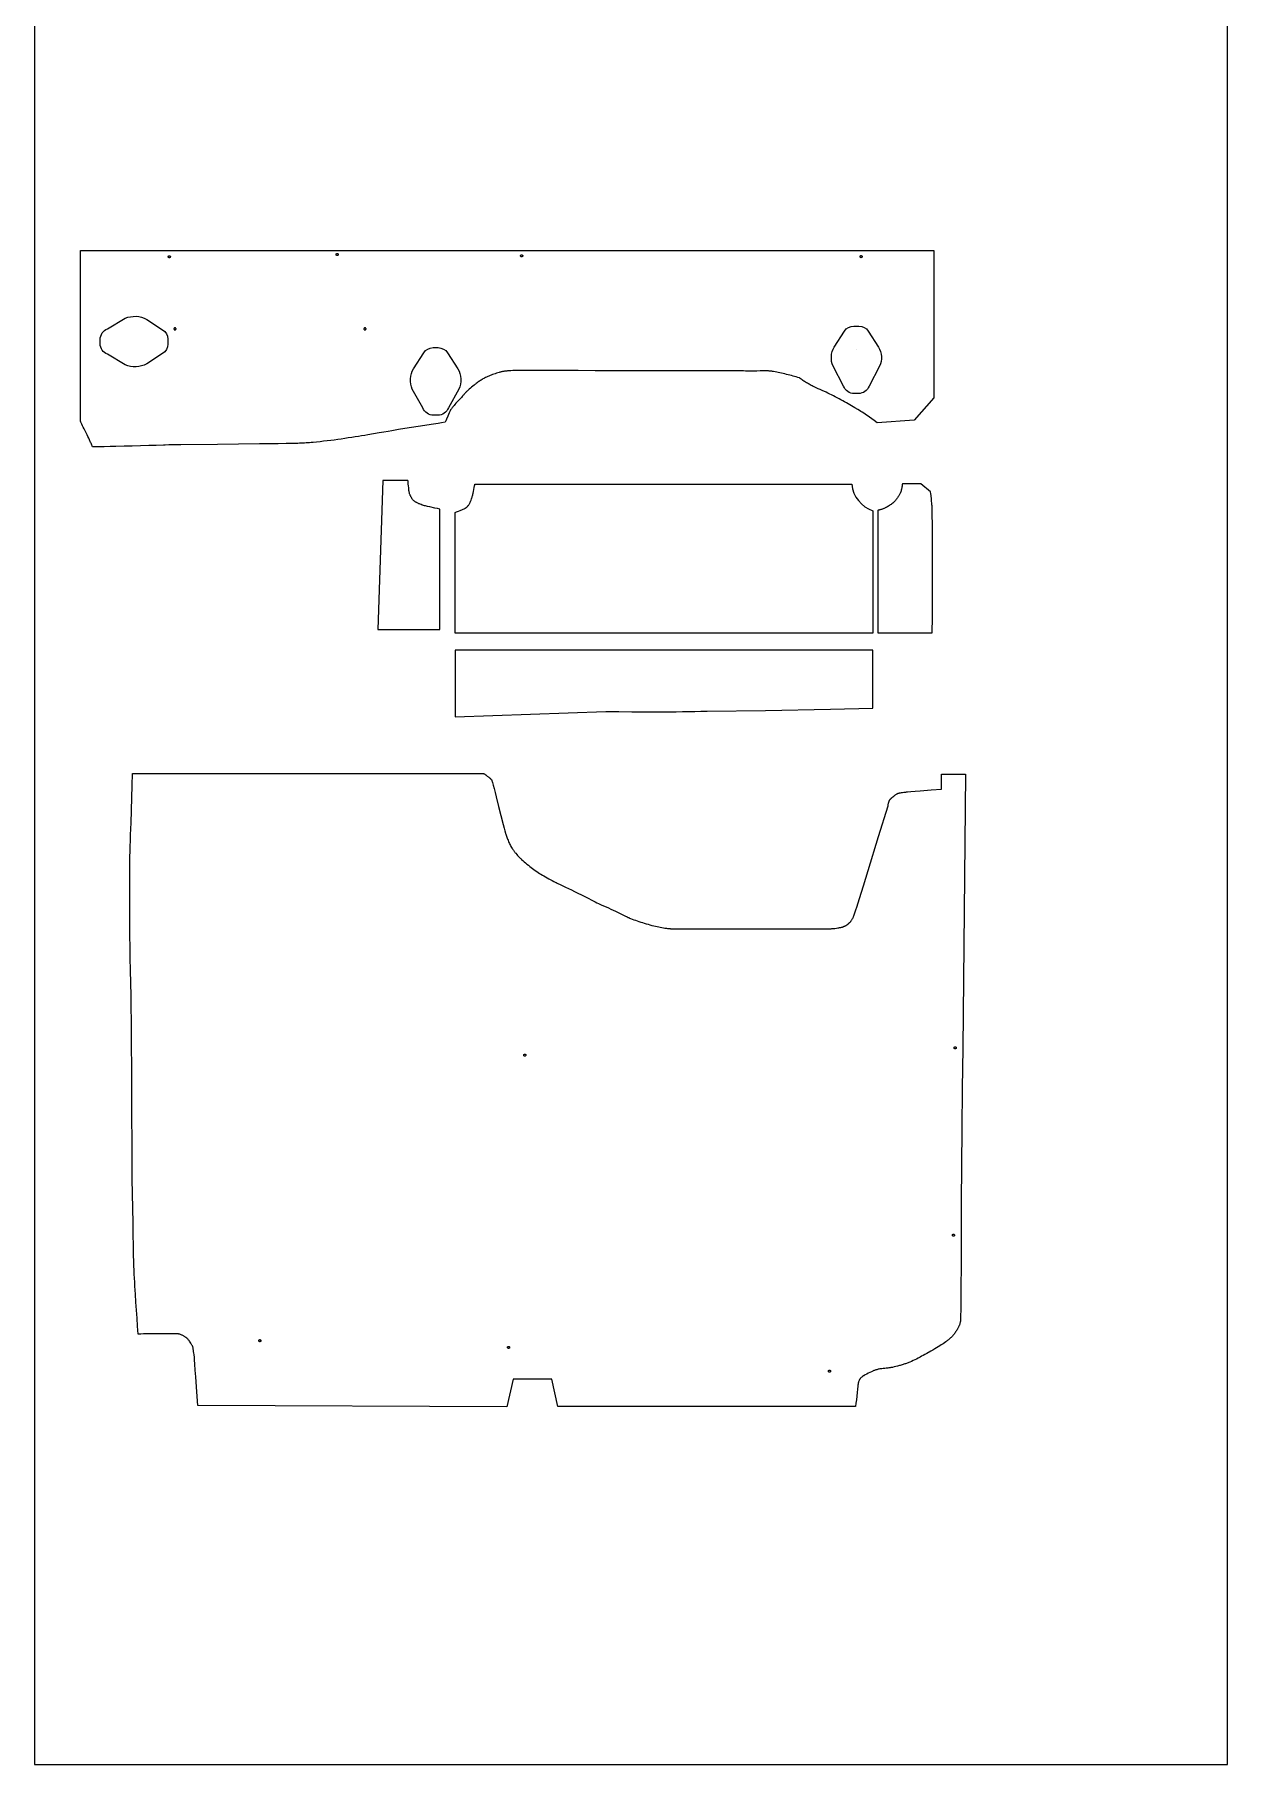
# Model space of a CAD drawing. Extents: x 0 to 9532, y -5852 to 7.
# Drawn here: x 7291 to 9532, y -5333 to -2081 of the extents above; entities that cross this region are included whole.
import ezdxf

# ---------------------------------------------------------------- set-up
doc = ezdxf.new("R2010")
doc.units = 0
doc.layers.add('Default_Layer', color=1, linetype='CONTINUOUS')

msp = doc.modelspace()

# ---------------------------------------------------------------- linework, layer by layer
at = {"layer": 'Default_Layer'}
for points in [[(7290.8, -5332.6), (9532, -5332.6), (9532, -1044.7), (7290.8, -1044.7), (7290.8, -5332.6)], [(7377.3, -2486.8), (8980.6, -2486.8), (8980.2, -2763.8), (8943.2, -2805.9), (8874.2, -2810.9), (8868.3, -2806.6), (8864.1, -2803.6), (8859.3, -2800.2), (8856.8, -2798.4), (8854.2, -2796.6), (8851.5, -2794.8), (8848.7, -2792.9), (8846, -2791.1), (8843.2, -2789.3), (8840.5, -2787.5), (8837.8, -2785.9), (8832.1, -2782.4), (8829.1, -2780.7), (8826, -2778.8), (8822.8, -2776.9), (8819.6, -2775), (8816.2, -2773.1), (8812.8, -2771.2), (8809.3, -2769.3), (8805.9, -2767.4), (8802.3, -2765.5), (8798.8, -2763.6), (8795.3, -2761.8), (8791.8, -2760), (8788.3, -2758.3), (8784.9, -2756.7), (8781.4, -2755.1), (8777.9, -2753.5), (8770.6, -2750.2), (8766.8, -2748.5), (8763.1, -2746.8), (8759.4, -2745), (8755.6, -2743.3), (8753.8, -2742.3), (8751.9, -2741.4), (8750.1, -2740.5), (8748.2, -2739.5), (8746.4, -2738.5), (8744.6, -2737.5), (8742.8, -2736.5), (8741.1, -2735.5), (8739.3, -2734.5), (8737.6, -2733.4), (8735.9, -2732.3), (8734.3, -2731.2), (8732.7, -2730.1), (8731.1, -2729), (8729.5, -2727.8), (8728, -2726.6), (8725, -2725.6), (8721.9, -2724.7), (8718.9, -2723.8), (8715.9, -2723), (8712.8, -2722.1), (8709.7, -2721.3), (8706.7, -2720.5), (8703.6, -2719.8), (8700.5, -2719), (8697.4, -2718.3), (8694.4, -2717.6), (8691.3, -2717), (8688.2, -2716.3), (8685.1, -2715.7), (8682, -2715.1), (8678.9, -2714.5), (8677.3, -2714.2), (8675.8, -2714), (8674.2, -2713.8), (8672.7, -2713.6), (8671.1, -2713.5), (8669.6, -2713.4), (8668, -2713.3), (8666.4, -2713.2), (8664.9, -2713.2), (8663.3, -2713.2), (8661.8, -2713.2), (8660.2, -2713.2), (8657.1, -2713.2), (8653.9, -2713.3), (8647.7, -2713.6), (8644.5, -2713.7), (8641.4, -2713.8), (8638.2, -2713.8), (8636.7, -2713.8), (8635.1, -2713.8), (8633.5, -2713.8), (8632, -2713.8), (8630.4, -2713.7), (8628.8, -2713.6), (8627.8, -2713.5), (8626.6, -2713.5), (8623, -2713.4), (8618.2, -2713.3), (8612.2, -2713.3), (8605.1, -2713.2), (8597, -2713.2), (8577.8, -2713.1), (8555.2, -2713.1), (8529.6, -2713), (8471.9, -2713), (8408.6, -2713), (8376.2, -2712.9), (8344, -2712.9), (8312.4, -2712.8), (8282.1, -2712.6), (8253.4, -2712.5), (8239.9, -2712.4), (8227, -2712.3), (8223.5, -2712.4), (8219.8, -2712.5), (8216, -2712.5), (8212.2, -2712.5), (8204.5, -2712.6), (8200.6, -2712.6), (8196.8, -2712.7), (8193.1, -2712.7), (8189.4, -2712.8), (8185.9, -2713), (8182.6, -2713.1), (8180.9, -2713.2), (8179.4, -2713.3), (8177.8, -2713.5), (8176.4, -2713.6), (8175, -2713.8), (8173.6, -2714), (8172.3, -2714.2), (8171.1, -2714.4), (8169.9, -2714.7), (8168.7, -2714.9), (8167.5, -2715.2), (8166.2, -2715.5), (8165, -2715.8), (8163.7, -2716.2), (8161.2, -2716.9), (8158.7, -2717.7), (8156.2, -2718.5), (8153.7, -2719.4), (8151.3, -2720.3), (8148.9, -2721.3), (8146.5, -2722.2), (8144.3, -2723.2), (8142.1, -2724.1), (8140.1, -2725), (8138.1, -2725.9), (8136.3, -2726.8), (8134.7, -2727.7), (8133.1, -2728.5), (8131.5, -2729.4), (8129.9, -2730.4), (8128.4, -2731.4), (8126.8, -2732.4), (8125.2, -2733.5), (8123.7, -2734.6), (8122.1, -2735.7), (8120.6, -2736.8), (8119.2, -2737.9), (8117.8, -2739), (8116.4, -2740), (8113.9, -2742.1), (8111.7, -2743.9), (8109.6, -2745.7), (8107.5, -2747.5), (8105.5, -2749.3), (8104.5, -2750.3), (8103.5, -2751.2), (8102.5, -2752.2), (8101.6, -2753.1), (8100.6, -2754.1), (8099.7, -2755.1), (8098.8, -2756.1), (8097.9, -2757.1), (8097, -2758.2), (8096.2, -2759.2), (8095.7, -2759.8), (8095.2, -2760.4), (8094, -2761.7), (8092.6, -2763.2), (8091.1, -2764.9), (8087.7, -2768.4), (8084.1, -2772.3), (8082.3, -2774.2), (8080.6, -2776.2), (8078.9, -2778.1), (8077.2, -2780), (8076.5, -2780.9), (8075.8, -2781.8), (8075.1, -2782.7), (8074.5, -2783.6), (8073.9, -2784.4), (8073.4, -2785.2), (8072.9, -2785.9), (8072.5, -2786.7), (8071.8, -2788.1), (8071.1, -2789.5), (8070.4, -2790.9), (8069.7, -2792.4), (8068.3, -2795.3), (8067.1, -2798.2), (8064.5, -2804.1), (8063.2, -2807), (8061.9, -2809.9), (8055.4, -2811), (8049, -2812), (8036.2, -2814.1), (8023.7, -2816), (8011.3, -2818), (7998.9, -2819.9), (7986.7, -2821.8), (7974.4, -2823.7), (7962, -2825.7), (7955.2, -2826.9), (7947.1, -2828.3), (7937.9, -2829.9), (7927.8, -2831.7), (7916.8, -2833.6), (7911.1, -2834.5), (7905.2, -2835.5), (7899.1, -2836.5), (7892.9, -2837.5), (7886.6, -2838.5), (7880.2, -2839.4), (7873.7, -2840.4), (7867.1, -2841.4), (7860.5, -2842.3), (7853.8, -2843.2), (7847.1, -2844), (7840.5, -2844.8), (7833.8, -2845.6), (7827.1, -2846.3), (7820.5, -2847), (7813.9, -2847.6), (7810.7, -2847.9), (7807.4, -2848.2), (7804.2, -2848.4), (7801, -2848.6), (7797.9, -2848.8), (7794.7, -2849), (7791.6, -2849.2), (7788.5, -2849.3), (7785.5, -2849.5), (7782.5, -2849.6), (7779.5, -2849.6), (7776.5, -2849.7), (7763.6, -2849.9), (7748.5, -2850.1), (7713.3, -2850.6), (7674.1, -2851), (7634.3, -2851.5), (7565.5, -2852.3), (7543, -2852.5), (7536.2, -2852.6), (7532.9, -2852.7), (7519, -2853.2), (7505.1, -2853.6), (7489.7, -2854.1), (7474.3, -2854.5), (7458.9, -2854.9), (7443.5, -2855.3), (7432.6, -2855.5), (7421.6, -2855.7), (7410.7, -2855.8), (7399.8, -2855.9), (7399.4, -2856), (7398.8, -2854.3), (7398.1, -2852.6), (7397.5, -2851), (7396.8, -2849.4), (7396.1, -2847.8), (7395.4, -2846.2), (7394.7, -2844.6), (7394, -2843), (7392.5, -2839.8), (7391, -2836.8), (7389.5, -2833.7), (7388, -2830.7), (7385, -2824.8), (7383.6, -2821.9), (7382.2, -2819.1), (7380.8, -2816.3), (7379.6, -2813.5), (7379, -2812.1), (7378.4, -2810.7), (7377.8, -2809.4), (7377.3, -2808), (7377.3, -2486.8)], [(7545.9, -2498.7), (7545.9, -2498.9), (7545.8, -2499.1), (7545.8, -2499.3), (7545.7, -2499.5), (7545.6, -2499.7), (7545.5, -2499.9), (7545.4, -2500), (7545.3, -2500.2), (7545.1, -2500.3), (7545, -2500.4), (7544.8, -2500.5), (7544.6, -2500.6), (7544.5, -2500.6), (7544.3, -2500.7), (7544.1, -2500.7), (7543.9, -2500.7), (7543.7, -2500.7), (7543.5, -2500.7), (7543.3, -2500.6), (7543.1, -2500.6), (7542.9, -2500.5), (7542.7, -2500.4), (7542.6, -2500.3), (7542.4, -2500.2), (7542.3, -2500), (7542.2, -2499.9), (7542.1, -2499.7), (7542, -2499.5), (7542, -2499.3), (7541.9, -2499.1), (7541.9, -2498.9), (7541.9, -2498.7), (7541.9, -2498.5), (7541.9, -2498.3), (7542, -2498.1), (7542, -2498), (7542.1, -2497.8), (7542.2, -2497.6), (7542.3, -2497.5), (7542.4, -2497.3), (7542.6, -2497.2), (7542.7, -2497.1), (7542.9, -2497), (7543.1, -2496.9), (7543.3, -2496.8), (7543.5, -2496.8), (7543.7, -2496.7), (7543.9, -2496.7), (7544.1, -2496.7), (7544.3, -2496.8), (7544.5, -2496.8), (7544.6, -2496.9), (7544.8, -2497), (7545, -2497.1), (7545.1, -2497.2), (7545.3, -2497.3), (7545.4, -2497.5), (7545.5, -2497.6), (7545.6, -2497.8), (7545.7, -2498), (7545.8, -2498.1), (7545.8, -2498.3), (7545.9, -2498.5), (7545.9, -2498.7)], [(7861.3, -2494.4), (7861.3, -2494.6), (7861.3, -2494.8), (7861.3, -2495), (7861.2, -2495.2), (7861.1, -2495.4), (7861, -2495.5), (7860.9, -2495.7), (7860.8, -2495.8), (7860.6, -2496), (7860.5, -2496.1), (7860.3, -2496.2), (7860.1, -2496.3), (7859.9, -2496.3), (7859.8, -2496.4), (7859.6, -2496.4), (7859.3, -2496.4), (7859.1, -2496.4), (7858.9, -2496.4), (7858.8, -2496.3), (7858.6, -2496.3), (7858.4, -2496.2), (7858.2, -2496.1), (7858.1, -2496), (7857.9, -2495.8), (7857.8, -2495.7), (7857.7, -2495.5), (7857.6, -2495.4), (7857.5, -2495.2), (7857.4, -2495), (7857.4, -2494.8), (7857.4, -2494.6), (7857.3, -2494.4), (7857.4, -2494.2), (7857.4, -2494), (7857.4, -2493.8), (7857.5, -2493.7), (7857.6, -2493.5), (7857.7, -2493.3), (7857.8, -2493.2), (7857.9, -2493), (7858.1, -2492.9), (7858.2, -2492.8), (7858.4, -2492.7), (7858.6, -2492.6), (7858.8, -2492.5), (7858.9, -2492.5), (7859.1, -2492.4), (7859.3, -2492.4), (7859.6, -2492.4), (7859.8, -2492.5), (7859.9, -2492.5), (7860.1, -2492.6), (7860.3, -2492.7), (7860.5, -2492.8), (7860.6, -2492.9), (7860.8, -2493), (7860.9, -2493.2), (7861, -2493.3), (7861.1, -2493.5), (7861.2, -2493.7), (7861.3, -2493.8), (7861.3, -2494), (7861.3, -2494.2), (7861.3, -2494.4)], [(8207.9, -2497), (8207.9, -2497.2), (8207.9, -2497.4), (8207.8, -2497.6), (8207.7, -2497.8), (8207.7, -2498), (8207.6, -2498.1), (8207.4, -2498.3), (8207.3, -2498.4), (8207.2, -2498.5), (8207, -2498.7), (8206.8, -2498.8), (8206.7, -2498.8), (8206.5, -2498.9), (8206.3, -2499), (8206.1, -2499), (8205.9, -2499), (8205.7, -2499), (8205.5, -2499), (8205.3, -2498.9), (8205.1, -2498.8), (8204.9, -2498.8), (8204.8, -2498.7), (8204.6, -2498.5), (8204.5, -2498.4), (8204.3, -2498.3), (8204.2, -2498.1), (8204.1, -2498), (8204, -2497.8), (8204, -2497.6), (8203.9, -2497.4), (8203.9, -2497.2), (8203.9, -2497), (8203.9, -2496.8), (8203.9, -2496.6), (8204, -2496.4), (8204, -2496.2), (8204.1, -2496), (8204.2, -2495.9), (8204.3, -2495.7), (8204.5, -2495.6), (8204.6, -2495.5), (8204.8, -2495.3), (8204.9, -2495.2), (8205.1, -2495.2), (8205.3, -2495.1), (8205.5, -2495), (8205.7, -2495), (8205.9, -2495), (8206.1, -2495), (8206.3, -2495), (8206.5, -2495.1), (8206.7, -2495.2), (8206.8, -2495.2), (8207, -2495.3), (8207.2, -2495.5), (8207.3, -2495.6), (8207.4, -2495.7), (8207.6, -2495.9), (8207.7, -2496), (8207.7, -2496.2), (8207.8, -2496.4), (8207.9, -2496.6), (8207.9, -2496.8), (8207.9, -2497)], [(8845.8, -2498.5), (8845.8, -2498.7), (8845.8, -2498.9), (8845.8, -2499.1), (8845.7, -2499.2), (8845.6, -2499.4), (8845.5, -2499.6), (8845.4, -2499.7), (8845.3, -2499.9), (8845.1, -2500), (8845, -2500.1), (8844.8, -2500.2), (8844.6, -2500.3), (8844.4, -2500.4), (8844.3, -2500.4), (8844.1, -2500.5), (8843.8, -2500.5), (8843.6, -2500.5), (8843.4, -2500.4), (8843.3, -2500.4), (8843.1, -2500.3), (8842.9, -2500.2), (8842.7, -2500.1), (8842.6, -2500), (8842.4, -2499.9), (8842.3, -2499.7), (8842.2, -2499.6), (8842.1, -2499.4), (8842, -2499.2), (8841.9, -2499.1), (8841.9, -2498.9), (8841.9, -2498.7), (8841.8, -2498.5), (8841.9, -2498.3), (8841.9, -2498.1), (8841.9, -2497.9), (8842, -2497.7), (8842.1, -2497.5), (8842.2, -2497.4), (8842.3, -2497.2), (8842.4, -2497.1), (8842.6, -2496.9), (8842.7, -2496.8), (8842.9, -2496.7), (8843.1, -2496.6), (8843.3, -2496.6), (8843.4, -2496.5), (8843.6, -2496.5), (8843.8, -2496.5), (8844.1, -2496.5), (8844.3, -2496.5), (8844.4, -2496.6), (8844.6, -2496.6), (8844.8, -2496.7), (8845, -2496.8), (8845.1, -2496.9), (8845.3, -2497.1), (8845.4, -2497.2), (8845.5, -2497.4), (8845.6, -2497.5), (8845.7, -2497.7), (8845.8, -2497.9), (8845.8, -2498.1), (8845.8, -2498.3), (8845.8, -2498.5)], [(7552.5, -2634.3), (7552.5, -2634.5), (7552.5, -2634.7), (7552.6, -2634.9), (7552.7, -2635.1), (7552.7, -2635.2), (7552.8, -2635.4), (7553, -2635.6), (7553.1, -2635.7), (7553.2, -2635.8), (7553.4, -2635.9), (7553.6, -2636), (7553.7, -2636.1), (7553.9, -2636.2), (7554.1, -2636.2), (7554.3, -2636.3), (7554.5, -2636.3), (7554.7, -2636.3), (7554.9, -2636.2), (7555.1, -2636.2), (7555.3, -2636.1), (7555.5, -2636), (7555.6, -2635.9), (7555.8, -2635.8), (7555.9, -2635.7), (7556.1, -2635.6), (7556.2, -2635.4), (7556.3, -2635.2), (7556.4, -2635.1), (7556.4, -2634.9), (7556.5, -2634.7), (7556.5, -2634.5), (7556.5, -2634.3), (7556.5, -2634.1), (7556.5, -2633.9), (7556.4, -2633.7), (7556.4, -2633.5), (7556.3, -2633.3), (7556.2, -2633.2), (7556.1, -2633), (7555.9, -2632.9), (7555.8, -2632.7), (7555.6, -2632.6), (7555.5, -2632.5), (7555.3, -2632.4), (7555.1, -2632.4), (7554.9, -2632.3), (7554.7, -2632.3), (7554.5, -2632.3), (7554.3, -2632.3), (7554.1, -2632.3), (7553.9, -2632.4), (7553.7, -2632.4), (7553.6, -2632.5), (7553.4, -2632.6), (7553.2, -2632.7), (7553.1, -2632.9), (7553, -2633), (7552.8, -2633.2), (7552.7, -2633.3), (7552.7, -2633.5), (7552.6, -2633.7), (7552.5, -2633.9), (7552.5, -2634.1), (7552.5, -2634.3)], [(7909.5, -2634.3), (7909.5, -2634.5), (7909.6, -2634.7), (7909.6, -2634.9), (7909.7, -2635.1), (7909.8, -2635.2), (7909.9, -2635.4), (7910, -2635.6), (7910.1, -2635.7), (7910.2, -2635.8), (7910.4, -2635.9), (7910.6, -2636), (7910.7, -2636.1), (7910.9, -2636.2), (7911.1, -2636.2), (7911.3, -2636.3), (7911.5, -2636.3), (7911.7, -2636.3), (7911.9, -2636.2), (7912.1, -2636.2), (7912.3, -2636.1), (7912.5, -2636), (7912.6, -2635.9), (7912.8, -2635.8), (7912.9, -2635.7), (7913.1, -2635.6), (7913.2, -2635.4), (7913.3, -2635.2), (7913.4, -2635.1), (7913.4, -2634.9), (7913.5, -2634.7), (7913.5, -2634.5), (7913.5, -2634.3), (7913.5, -2634.1), (7913.5, -2633.9), (7913.4, -2633.7), (7913.4, -2633.5), (7913.3, -2633.3), (7913.2, -2633.2), (7913.1, -2633), (7912.9, -2632.9), (7912.8, -2632.7), (7912.6, -2632.6), (7912.5, -2632.5), (7912.3, -2632.4), (7912.1, -2632.4), (7911.9, -2632.3), (7911.7, -2632.3), (7911.5, -2632.3), (7911.3, -2632.3), (7911.1, -2632.3), (7910.9, -2632.4), (7910.7, -2632.4), (7910.6, -2632.5), (7910.4, -2632.6), (7910.2, -2632.7), (7910.1, -2632.9), (7910, -2633), (7909.9, -2633.2), (7909.8, -2633.3), (7909.7, -2633.5), (7909.6, -2633.7), (7909.6, -2633.9), (7909.5, -2634.1), (7909.5, -2634.3)], [(8835, -2673.4), (8835, -2673.4), (8835, -2673.4), (8835, -2673.4), (8835, -2673.4)], [(7935.5, -3199.2), (8052, -3199.4), (8051.9, -2973), (8047.6, -2972), (8043, -2971), (8033.5, -2969), (8029.1, -2968), (8027.1, -2967.5), (8025.1, -2967.1), (8023.4, -2966.6), (8021.8, -2966.2), (8020.4, -2965.8), (8019.2, -2965.4), (8017.1, -2964.6), (8015, -2963.8), (8013.9, -2963.3), (8012.8, -2962.9), (8011.8, -2962.4), (8010.7, -2961.9), (8009.7, -2961.4), (8008.7, -2960.9), (8007.7, -2960.4), (8006.8, -2959.8), (8005.9, -2959.3), (8005.1, -2958.7), (8004.3, -2958.1), (8003.5, -2957.4), (8002.8, -2956.8), (8002.2, -2956.1), (8001.6, -2955.4), (8001, -2954.7), (8000.4, -2953.9), (7999.8, -2953.1), (7999.3, -2952.3), (7998.8, -2951.5), (7998.3, -2950.7), (7997.8, -2949.9), (7997.4, -2949), (7997, -2948.1), (7996.6, -2947.3), (7996.2, -2946.4), (7995.8, -2945.5), (7995.5, -2944.6), (7995.4, -2944.1), (7995.2, -2943.6), (7995.1, -2943.1), (7994.9, -2942.5), (7994.7, -2941.2), (7994.4, -2939.8), (7994.2, -2938.3), (7994, -2936.7), (7993.9, -2935), (7993.7, -2933.2), (7993.4, -2929.6), (7993, -2926), (7992.7, -2922.5), (7992.5, -2920.9), (7992.3, -2919.3), (7945.1, -2919.3), (7935.5, -3199.2)], [(8955.8, -2925.6), (8921.4, -2925.6), (8921.2, -2926.7), (8921, -2927.7), (8920.6, -2929.8), (8920.3, -2931.9), (8920, -2934), (8919.8, -2935), (8919.6, -2936.1), (8919.3, -2937.1), (8919.1, -2938.1), (8918.8, -2939.1), (8918.5, -2940.1), (8918.1, -2941.1), (8917.7, -2942.1), (8917.2, -2943.1), (8916.7, -2944.2), (8916, -2945.4), (8915.3, -2946.6), (8914.5, -2947.9), (8913.7, -2949.2), (8912.8, -2950.6), (8911.9, -2951.9), (8910.9, -2953.2), (8910, -2954.5), (8909, -2955.7), (8908.1, -2956.8), (8907.2, -2957.9), (8906.3, -2958.9), (8905.4, -2959.8), (8905, -2960.2), (8904.7, -2960.5), (8903.1, -2961.8), (8901.6, -2963.1), (8900.1, -2964.2), (8898.6, -2965.3), (8897, -2966.4), (8895.4, -2967.4), (8893.7, -2968.4), (8891.9, -2969.4), (8891, -2969.9), (8890.1, -2970.3), (8889.2, -2970.8), (8888.2, -2971.3), (8887.3, -2971.7), (8886.3, -2972.1), (8885.2, -2972.5), (8884.2, -2972.9), (8883.1, -2973.3), (8882, -2973.7), (8880.9, -2974), (8879.8, -2974.4), (8878.6, -2974.7), (8877.4, -2975), (8876.1, -2975.3), (8874.9, -2975.5), (8875, -3205.4), (8977.4, -3205.4), (8977.7, -3176.1), (8977.8, -3161.4), (8977.9, -3146.7), (8978, -3131.9), (8978.1, -3117.2), (8978.1, -3102.6), (8978.2, -3088), (8978.1, -3072.1), (8978.1, -3054.2), (8978, -3035.6), (8977.8, -3017.2), (8977.6, -3000.2), (8977.4, -2985.7), (8977.3, -2979.7), (8977.2, -2974.8), (8977.2, -2971), (8977.1, -2968.6), (8977, -2966.8), (8976.8, -2965.1), (8976.6, -2961.6), (8976.2, -2958.1), (8975.9, -2954.6), (8975.1, -2947.7), (8974.8, -2944.2), (8974.4, -2940.8), (8955.8, -2925.6)], [(8364.4, -3353.6), (8376.5, -3353.7), (8388.7, -3353.8), (8413.2, -3354.1), (8425.4, -3354.3), (8437.5, -3354.4), (8449.4, -3354.4), (8455.3, -3354.4), (8461.2, -3354.4), (8467, -3354.3), (8472.9, -3354.3), (8484.5, -3354.1), (8496.2, -3353.9), (8507.9, -3353.7), (8531.2, -3353.2), (8542.9, -3353), (8554.6, -3352.7), (8664.2, -3351.9), (8786.2, -3349), (8865.6, -3347.4), (8865.9, -3238.2), (8080.9, -3238.2), (8080.9, -3363.3), (8364.4, -3353.6)], [(9026.1, -4511.9), (9025.5, -4512.9), (9025, -4514), (9024.2, -4515.5), (9023.3, -4516.9), (9022.4, -4518.4), (9021.4, -4519.8), (9020.5, -4521.2), (9019.5, -4522.5), (9018.4, -4524), (9017.3, -4525.4), (9016.2, -4526.6), (9015.2, -4527.8), (9014.1, -4528.9), (9013, -4530.1), (9011.8, -4531.1), (9010.6, -4532.2), (9009.4, -4533.2), (9008.2, -4534.3), (9007, -4535.3), (9005.7, -4536.2), (9004.4, -4537.2), (9003.1, -4538.1), (9000.6, -4540), (8998, -4541.8), (8997.2, -4542.3), (8996.4, -4542.9), (8994.3, -4544.2), (8991.7, -4545.8), (8988.8, -4547.6), (8985.6, -4549.5), (8982.1, -4551.5), (8978.5, -4553.7), (8974.8, -4555.8), (8967.4, -4560), (8963.8, -4562), (8960.5, -4563.8), (8957.5, -4565.5), (8954.8, -4567), (8952.5, -4568.2), (8950.7, -4569.1), (8947.6, -4570.6), (8944.6, -4572.1), (8941.5, -4573.6), (8938.3, -4575), (8935.2, -4576.3), (8933.6, -4576.9), (8932.1, -4577.6), (8930.5, -4578.2), (8928.9, -4578.8), (8927.3, -4579.4), (8925.8, -4579.9), (8924.1, -4580.5), (8922.5, -4581), (8920.8, -4581.5), (8919.1, -4582), (8917.4, -4582.5), (8915.7, -4583), (8912.3, -4584), (8908.9, -4584.8), (8905.7, -4585.6), (8902.7, -4586.3), (8899.9, -4586.8), (8898.5, -4587.1), (8897.1, -4587.3), (8895.7, -4587.5), (8894.2, -4587.7), (8891.1, -4588), (8888.1, -4588.3), (8885.2, -4588.6), (8882.6, -4588.8), (8881.5, -4588.9), (8880.4, -4589.1), (8879.5, -4589.2), (8878.7, -4589.3), (8877.3, -4589.6), (8875.8, -4590), (8874.4, -4590.3), (8873, -4590.7), (8871.6, -4591.1), (8870.2, -4591.5), (8868.9, -4592), (8867.5, -4592.5), (8866.7, -4592.8), (8865.7, -4593.3), (8864.6, -4593.8), (8863.3, -4594.4), (8860.4, -4595.9), (8857.3, -4597.4), (8854.3, -4599), (8851.6, -4600.4), (8849.5, -4601.6), (8848.7, -4602), (8848.2, -4602.3), (8846.5, -4603.4), (8845.7, -4604), (8844.9, -4604.6), (8844.1, -4605.2), (8843.7, -4605.5), (8843.4, -4605.8), (8843, -4606.2), (8842.7, -4606.5), (8842.4, -4606.9), (8842.1, -4607.3), (8841.8, -4607.7), (8841.5, -4608.1), (8841.2, -4608.6), (8840.9, -4609.1), (8840.6, -4609.5), (8840.4, -4610.1), (8839.9, -4611.1), (8839.4, -4612.2), (8839, -4613.4), (8838.7, -4614.5), (8838.4, -4615.6), (8838.3, -4616), (8838.2, -4616.4), (8838, -4617.8), (8837.7, -4619.5), (8837.5, -4621.7), (8836.9, -4627), (8836.2, -4633.3), (8834.8, -4647.1), (8834.1, -4653.8), (8833.4, -4659.9), (8273.6, -4659.9), (8262.7, -4608.8), (8190.2, -4608.8), (8177.9, -4660.3), (7597.7, -4657.8), (7595.8, -4632), (7593.7, -4604), (7592.7, -4591.3), (7591.9, -4580.4), (7591.3, -4572.3), (7591, -4569.5), (7590.9, -4567.8), (7590.3, -4562.3), (7589.9, -4559.4), (7589.6, -4556.5), (7589.2, -4553.8), (7589, -4552.6), (7588.8, -4551.4), (7588.6, -4550.3), (7588.4, -4549.4), (7588.2, -4548.6), (7588, -4547.9), (7587.8, -4547.3), (7587.5, -4546.7), (7587.3, -4546.1), (7587, -4545.5), (7586.7, -4545), (7586.4, -4544.4), (7585.8, -4543.3), (7585.2, -4542.2), (7584.5, -4541.1), (7583.1, -4539), (7581.7, -4537), (7580.9, -4535.9), (7580.2, -4534.9), (7579.4, -4533.9), (7579, -4533.5), (7578.6, -4533), (7578.1, -4532.6), (7577.7, -4532.1), (7577.2, -4531.7), (7576.7, -4531.3), (7576.2, -4530.9), (7575.6, -4530.4), (7574.9, -4529.9), (7574.1, -4529.4), (7573.2, -4528.8), (7572.3, -4528.3), (7571.4, -4527.7), (7570.4, -4527.1), (7569.3, -4526.6), (7568.2, -4526), (7567.2, -4525.5), (7566.1, -4525), (7565, -4524.6), (7563.9, -4524.2), (7562.8, -4523.8), (7561.8, -4523.6), (7561.2, -4523.4), (7560.3, -4523.3), (7559.3, -4523.3), (7558, -4523.2), (7556.5, -4523.1), (7554.9, -4523.1), (7551.1, -4523), (7546.8, -4523), (7541.9, -4523), (7536.6, -4523), (7531, -4523.1), (7519.2, -4523.2), (7507.2, -4523.4), (7495.6, -4523.5), (7490.2, -4523.6), (7485.2, -4523.6), (7484.7, -4516.1), (7484.2, -4508.6), (7483.2, -4493.6), (7482.2, -4478.6), (7481.2, -4463.6), (7480.2, -4448.7), (7479.7, -4441.2), (7479.3, -4433.7), (7478.9, -4426.2), (7478.5, -4418.7), (7478.1, -4411.2), (7477.8, -4403.7), (7477.5, -4395.6), (7477.2, -4386.4), (7476.9, -4376.3), (7476.7, -4365.3), (7476.4, -4353.5), (7476.2, -4341.1), (7475.8, -4314.9), (7475.3, -4287.4), (7474.9, -4259.7), (7474.4, -4232.5), (7474.2, -4219.5), (7474, -4206.9), (7472.9, -3933.9), (7472.5, -3911.4), (7472, -3887.8), (7471.1, -3839.9), (7470.6, -3816.9), (7470.2, -3795.5), (7469.9, -3776.3), (7469.8, -3767.7), (7469.7, -3759.9), (7469.6, -3745.2), (7469.5, -3730.5), (7469.4, -3715.8), (7469.4, -3701), (7469.4, -3686.3), (7469.4, -3671.6), (7469.5, -3664.2), (7469.5, -3656.9), (7469.6, -3649.5), (7469.7, -3642.1), (7469.9, -3634.4), (7470, -3625.8), (7470.3, -3616.6), (7470.5, -3606.8), (7470.8, -3596.4), (7471.2, -3585.6), (7471.9, -3563), (7473.5, -3515.8), (7474.2, -3492.5), (7474.9, -3470.3), (7804.8, -3470.3), (7826.6, -3470.3), (7850.4, -3470.2), (7902.3, -3470.1), (8009.9, -3470), (8058.1, -3469.9), (8079.1, -3469.9), (8097.4, -3469.9), (8112.6, -3470), (8124.2, -3470), (8128.4, -3470.1), (8131.7, -3470.1), (8133.7, -3470.2), (8134.3, -3470.2), (8134.6, -3470.3), (8135.1, -3470.4), (8135.5, -3470.6), (8136, -3470.9), (8136.5, -3471.1), (8136.9, -3471.4), (8137.3, -3471.7), (8137.8, -3472), (8138.2, -3472.3), (8139, -3473), (8139.8, -3473.6), (8140.6, -3474.3), (8141.4, -3475), (8142.3, -3475.7), (8143.3, -3476.4), (8144.4, -3477.2), (8145.5, -3478), (8146.1, -3478.5), (8146.6, -3478.9), (8147.1, -3479.4), (8147.6, -3479.9), (8148.1, -3480.4), (8148.6, -3481), (8149, -3481.5), (8149.4, -3482.1), (8149.5, -3482.3), (8149.6, -3482.6), (8149.9, -3483.6), (8150.4, -3485.1), (8151, -3487.1), (8151.6, -3489.4), (8152.4, -3492.1), (8154.1, -3498.5), (8156, -3505.9), (8158.2, -3514.2), (8162.7, -3532.1), (8171.4, -3566.1), (8173.1, -3572.7), (8174.5, -3578.1), (8175.5, -3581.9), (8175.8, -3583.1), (8176, -3583.9), (8176.7, -3585.8), (8177.4, -3587.8), (8178.1, -3589.8), (8178.8, -3591.8), (8179.6, -3593.7), (8180.4, -3595.6), (8181.2, -3597.6), (8182.1, -3599.5), (8183, -3601.4), (8183.9, -3603.3), (8184.9, -3605.2), (8185.9, -3607.1), (8187, -3609), (8188.1, -3610.8), (8188.6, -3611.7), (8189.2, -3612.6), (8189.8, -3613.5), (8190.4, -3614.4), (8191, -3615.3), (8191.7, -3616.2), (8192.5, -3617.1), (8193.2, -3618.1), (8194, -3619.1), (8194.8, -3620), (8196.6, -3622), (8198.4, -3624), (8200.2, -3626), (8202.1, -3627.9), (8203.9, -3629.8), (8204.9, -3630.7), (8205.9, -3631.7), (8208.1, -3633.7), (8210.6, -3635.9), (8213.1, -3638.2), (8215.8, -3640.4), (8218.5, -3642.6), (8221.2, -3644.8), (8223.8, -3646.8), (8226.3, -3648.7), (8228.9, -3650.6), (8231.5, -3652.4), (8234.2, -3654.2), (8236.8, -3655.9), (8239.5, -3657.7), (8242.2, -3659.4), (8245, -3661), (8247.8, -3662.7), (8250.7, -3664.4), (8253.7, -3666.1), (8256.7, -3667.8), (8259.8, -3669.5), (8263, -3671.1), (8266.1, -3672.8), (8269.2, -3674.3), (8270.6, -3675), (8272.9, -3676.1), (8279.5, -3679.3), (8288.6, -3683.6), (8293.9, -3686.1), (8299.5, -3688.9), (8305.5, -3691.8), (8311.7, -3694.9), (8318.1, -3698), (8324.7, -3701.3), (8331.2, -3704.6), (8337.7, -3708), (8344.2, -3711.4), (8347.3, -3713), (8350.4, -3714.7), (8355.2, -3716.7), (8359.9, -3718.7), (8364.5, -3720.8), (8369.1, -3722.8), (8373.6, -3724.9), (8378, -3726.9), (8382.1, -3728.9), (8386.1, -3730.8), (8393.4, -3734.3), (8399.5, -3737.3), (8404.2, -3739.6), (8405.9, -3740.4), (8407.2, -3741), (8408.8, -3741.7), (8410.3, -3742.3), (8413.5, -3743.6), (8416.7, -3744.9), (8419.9, -3746), (8423.1, -3747.2), (8426.4, -3748.3), (8429.6, -3749.4), (8432.8, -3750.4), (8436.2, -3751.4), (8439.7, -3752.5), (8443.4, -3753.5), (8447, -3754.6), (8450.7, -3755.5), (8454.2, -3756.4), (8457.5, -3757.2), (8460.6, -3757.9), (8463.5, -3758.5), (8466.4, -3759.1), (8469.3, -3759.6), (8472.3, -3760.1), (8475.2, -3760.6), (8476.7, -3760.8), (8478.2, -3761), (8479.7, -3761.2), (8481.1, -3761.3), (8482.6, -3761.5), (8484.1, -3761.6), (8484.7, -3761.6), (8485.7, -3761.7), (8488.8, -3761.7), (8493.3, -3761.8), (8499.2, -3761.8), (8514.6, -3761.9), (8534.1, -3762), (8557, -3762), (8582.3, -3762), (8637, -3762.1), (8691.6, -3762), (8716.9, -3762), (8739.6, -3761.9), (8759, -3761.9), (8774.3, -3761.8), (8784.6, -3761.7), (8787.6, -3761.7), (8789, -3761.6), (8791.7, -3761.4), (8794.6, -3761.1), (8797.5, -3760.7), (8800.3, -3760.3), (8801.7, -3760), (8803.1, -3759.8), (8804.3, -3759.6), (8805.5, -3759.3), (8806.7, -3759.1), (8807.7, -3758.8), (8808.6, -3758.6), (8809.4, -3758.3), (8810.1, -3758.1), (8810.8, -3757.8), (8811.5, -3757.5), (8812.2, -3757.2), (8812.9, -3756.9), (8813.5, -3756.6), (8814.2, -3756.2), (8814.9, -3755.9), (8815.6, -3755.5), (8816.2, -3755.1), (8816.8, -3754.7), (8817.5, -3754.3), (8818.1, -3753.8), (8818.7, -3753.4), (8819.3, -3752.9), (8819.9, -3752.5), (8820.5, -3752), (8821, -3751.4), (8821.6, -3750.9), (8822.1, -3750.4), (8822.7, -3749.8), (8823.2, -3749.2), (8823.7, -3748.6), (8824.2, -3748), (8824.7, -3747.3), (8825.2, -3746.7), (8825.7, -3746), (8826.1, -3745.4), (8827, -3744), (8827.8, -3742.7), (8828.2, -3742), (8828.6, -3741.2), (8829, -3740.4), (8829.4, -3739.6), (8829.7, -3738.7), (8830.1, -3737.8), (8830.7, -3736), (8831.4, -3734.1), (8832, -3732.2), (8832.7, -3730.3), (8833.3, -3728.4), (8834, -3726.1), (8835.6, -3721.2), (8840.7, -3704.7), (8848, -3681.1), (8856.8, -3652.4), (8876.4, -3588.6), (8894.3, -3530.5), (8894.5, -3529.9), (8894.6, -3529.2), (8894.9, -3527.9), (8895.2, -3526.5), (8895.5, -3525.2), (8895.7, -3524.5), (8895.8, -3523.9), (8896, -3523.2), (8896.2, -3522.6), (8896.5, -3522), (8896.7, -3521.3), (8897, -3520.7), (8897.3, -3520.2), (8897.7, -3519.6), (8898.1, -3519), (8898.6, -3518.5), (8899, -3517.9), (8899.5, -3517.4), (8900, -3516.9), (8900.6, -3516.4), (8901.1, -3515.9), (8902.2, -3514.9), (8903.3, -3514), (8905.3, -3512.4), (8907.1, -3510.9), (8908.1, -3510.2), (8909, -3509.5), (8910, -3508.9), (8910.5, -3508.6), (8911, -3508.3), (8911.5, -3508), (8912, -3507.7), (8912.5, -3507.5), (8913.1, -3507.3), (8913.6, -3507.1), (8914.3, -3506.9), (8915.1, -3506.7), (8915.9, -3506.5), (8916.8, -3506.4), (8917.7, -3506.2), (8919.7, -3505.9), (8921.7, -3505.6), (8923.8, -3505.4), (8927.8, -3504.9), (8929.1, -3504.8), (8931.2, -3504.6), (8937.2, -3504.1), (8945.2, -3503.4), (8954.7, -3502.7), (8975.5, -3501), (8994.6, -3499.5), (8994.6, -3471.3), (9040, -3471.3), (9034.6, -3986.2), (9033.9, -4062.3), (9033.2, -4138.4), (9031.9, -4275.6), (9031.7, -4291.8), (9031.7, -4305.2), (9031.6, -4354), (9031.6, -4378.4), (9031.5, -4402.9), (9031.4, -4428.3), (9031.3, -4441), (9031.2, -4453.7), (9031.1, -4467.3), (9031, -4474.1), (9030.9, -4480.8), (9030.7, -4487.2), (9030.6, -4490.4), (9030.5, -4493.6), (9030.5, -4495.6), (9030.4, -4497.5), (9030.3, -4498.7), (9030.2, -4500), (9030.1, -4500.9), (9030.1, -4501.3), (9030, -4501.7), (9029.5, -4503.3), (9029.3, -4504.1), (9029, -4504.9), (9028.4, -4506.6), (9027.8, -4508.1), (9027.4, -4509.1), (9027, -4510), (9026.5, -4511), (9026.1, -4511.9)], [(8209.8, -3999.4), (8209.8, -3999.2), (8209.8, -3999), (8209.9, -3998.8), (8209.9, -3998.6), (8210, -3998.4), (8210.1, -3998.3), (8210.2, -3998.1), (8210.4, -3998), (8210.5, -3997.8), (8210.7, -3997.7), (8210.8, -3997.6), (8211, -3997.5), (8211.2, -3997.5), (8211.4, -3997.4), (8211.6, -3997.4), (8211.8, -3997.4), (8212, -3997.4), (8212.2, -3997.4), (8212.4, -3997.5), (8212.6, -3997.5), (8212.7, -3997.6), (8212.9, -3997.7), (8213.1, -3997.8), (8213.2, -3998), (8213.3, -3998.1), (8213.4, -3998.3), (8213.5, -3998.4), (8213.6, -3998.6), (8213.7, -3998.8), (8213.7, -3999), (8213.8, -3999.2), (8213.8, -3999.4), (8213.8, -3999.6), (8213.7, -3999.8), (8213.7, -4000), (8213.6, -4000.2), (8213.5, -4000.3), (8213.4, -4000.5), (8213.3, -4000.7), (8213.2, -4000.8), (8213.1, -4000.9), (8212.9, -4001), (8212.7, -4001.1), (8212.6, -4001.2), (8212.4, -4001.3), (8212.2, -4001.3), (8212, -4001.4), (8211.8, -4001.4), (8211.6, -4001.4), (8211.4, -4001.3), (8211.2, -4001.3), (8211, -4001.2), (8210.8, -4001.1), (8210.7, -4001), (8210.5, -4000.9), (8210.4, -4000.8), (8210.2, -4000.7), (8210.1, -4000.5), (8210, -4000.3), (8209.9, -4000.2), (8209.9, -4000), (8209.8, -3999.8), (8209.8, -3999.6), (8209.8, -3999.4)], [(9018.4, -3985.7), (9018.4, -3985.5), (9018.4, -3985.3), (9018.5, -3985.1), (9018.5, -3984.9), (9018.6, -3984.7), (9018.7, -3984.6), (9018.8, -3984.4), (9019, -3984.3), (9019.1, -3984.1), (9019.3, -3984), (9019.4, -3983.9), (9019.6, -3983.8), (9019.8, -3983.8), (9020, -3983.7), (9020.2, -3983.7), (9020.4, -3983.7), (9020.6, -3983.7), (9020.8, -3983.7), (9021, -3983.8), (9021.2, -3983.8), (9021.3, -3983.9), (9021.5, -3984), (9021.7, -3984.1), (9021.8, -3984.3), (9021.9, -3984.4), (9022.1, -3984.6), (9022.2, -3984.7), (9022.2, -3984.9), (9022.3, -3985.1), (9022.4, -3985.3), (9022.4, -3985.5), (9022.4, -3985.7), (9022.4, -3985.9), (9022.4, -3986.1), (9022.3, -3986.3), (9022.2, -3986.5), (9022.2, -3986.6), (9022.1, -3986.8), (9021.9, -3986.9), (9021.8, -3987.1), (9021.7, -3987.2), (9021.5, -3987.3), (9021.3, -3987.4), (9021.2, -3987.5), (9021, -3987.6), (9020.8, -3987.6), (9020.6, -3987.7), (9020.4, -3987.7), (9020.2, -3987.7), (9020, -3987.6), (9019.8, -3987.6), (9019.6, -3987.5), (9019.4, -3987.4), (9019.3, -3987.3), (9019.1, -3987.2), (9019, -3987.1), (9018.8, -3986.9), (9018.7, -3986.8), (9018.6, -3986.6), (9018.5, -3986.5), (9018.5, -3986.3), (9018.4, -3986.1), (9018.4, -3985.9), (9018.4, -3985.7)], [(9015.3, -4337.9), (9015.3, -4337.7), (9015.3, -4337.5), (9015.4, -4337.3), (9015.4, -4337.1), (9015.5, -4337), (9015.6, -4336.8), (9015.7, -4336.6), (9015.8, -4336.5), (9016, -4336.4), (9016.1, -4336.3), (9016.3, -4336.2), (9016.5, -4336.1), (9016.7, -4336), (9016.9, -4336), (9017.1, -4335.9), (9017.3, -4335.9), (9017.5, -4335.9), (9017.7, -4336), (9017.9, -4336), (9018, -4336.1), (9018.2, -4336.2), (9018.4, -4336.3), (9018.5, -4336.4), (9018.7, -4336.5), (9018.8, -4336.6), (9018.9, -4336.8), (9019, -4337), (9019.1, -4337.1), (9019.2, -4337.3), (9019.2, -4337.5), (9019.3, -4337.7), (9019.3, -4337.9), (9019.3, -4338.1), (9019.2, -4338.3), (9019.2, -4338.5), (9019.1, -4338.7), (9019, -4338.9), (9018.9, -4339), (9018.8, -4339.2), (9018.7, -4339.3), (9018.5, -4339.5), (9018.4, -4339.6), (9018.2, -4339.7), (9018, -4339.8), (9017.9, -4339.8), (9017.7, -4339.9), (9017.5, -4339.9), (9017.3, -4339.9), (9017.1, -4339.9), (9016.9, -4339.9), (9016.7, -4339.8), (9016.5, -4339.8), (9016.3, -4339.7), (9016.1, -4339.6), (9016, -4339.5), (9015.8, -4339.3), (9015.7, -4339.2), (9015.6, -4339), (9015.5, -4338.9), (9015.4, -4338.7), (9015.4, -4338.5), (9015.3, -4338.3), (9015.3, -4338.1), (9015.3, -4337.9)], [(7712.1, -4536.1), (7712.1, -4535.9), (7712.1, -4535.7), (7712.2, -4535.5), (7712.2, -4535.3), (7712.3, -4535.2), (7712.4, -4535), (7712.5, -4534.9), (7712.7, -4534.7), (7712.8, -4534.6), (7713, -4534.5), (7713.1, -4534.4), (7713.3, -4534.3), (7713.5, -4534.2), (7713.7, -4534.2), (7713.9, -4534.1), (7714.1, -4534.1), (7714.3, -4534.1), (7714.5, -4534.2), (7714.7, -4534.2), (7714.9, -4534.3), (7715, -4534.4), (7715.2, -4534.5), (7715.3, -4534.6), (7715.5, -4534.7), (7715.6, -4534.9), (7715.7, -4535), (7715.8, -4535.2), (7715.9, -4535.3), (7716, -4535.5), (7716, -4535.7), (7716.1, -4535.9), (7716.1, -4536.1), (7716.1, -4536.3), (7716, -4536.5), (7716, -4536.7), (7715.9, -4536.9), (7715.8, -4537.1), (7715.7, -4537.2), (7715.6, -4537.4), (7715.5, -4537.5), (7715.3, -4537.7), (7715.2, -4537.8), (7715, -4537.9), (7714.9, -4538), (7714.7, -4538), (7714.5, -4538.1), (7714.3, -4538.1), (7714.1, -4538.1), (7713.9, -4538.1), (7713.7, -4538.1), (7713.5, -4538), (7713.3, -4538), (7713.1, -4537.9), (7713, -4537.8), (7712.8, -4537.7), (7712.7, -4537.5), (7712.5, -4537.4), (7712.4, -4537.2), (7712.3, -4537.1), (7712.2, -4536.9), (7712.2, -4536.7), (7712.1, -4536.5), (7712.1, -4536.3), (7712.1, -4536.1)], [(8179.3, -4548.8), (8179.3, -4548.6), (8179.3, -4548.4), (8179.4, -4548.2), (8179.4, -4548), (8179.5, -4547.8), (8179.6, -4547.7), (8179.7, -4547.5), (8179.9, -4547.4), (8180, -4547.2), (8180.2, -4547.1), (8180.3, -4547), (8180.5, -4546.9), (8180.7, -4546.9), (8180.9, -4546.8), (8181.1, -4546.8), (8181.3, -4546.8), (8181.5, -4546.8), (8181.7, -4546.8), (8181.9, -4546.9), (8182.1, -4546.9), (8182.2, -4547), (8182.4, -4547.1), (8182.6, -4547.2), (8182.7, -4547.4), (8182.8, -4547.5), (8183, -4547.7), (8183.1, -4547.8), (8183.1, -4548), (8183.2, -4548.2), (8183.3, -4548.4), (8183.3, -4548.6), (8183.3, -4548.8), (8183.3, -4549), (8183.3, -4549.2), (8183.2, -4549.4), (8183.1, -4549.6), (8183.1, -4549.7), (8183, -4549.9), (8182.8, -4550.1), (8182.7, -4550.2), (8182.6, -4550.3), (8182.4, -4550.4), (8182.2, -4550.5), (8182.1, -4550.6), (8181.9, -4550.7), (8181.7, -4550.7), (8181.5, -4550.8), (8181.3, -4550.8), (8181.1, -4550.8), (8180.9, -4550.7), (8180.7, -4550.7), (8180.5, -4550.6), (8180.3, -4550.5), (8180.2, -4550.4), (8180, -4550.3), (8179.9, -4550.2), (8179.7, -4550.1), (8179.6, -4549.9), (8179.5, -4549.7), (8179.4, -4549.6), (8179.4, -4549.4), (8179.3, -4549.2), (8179.3, -4549), (8179.3, -4548.8)], [(8782.5, -4593.5), (8782.5, -4593.3), (8782.5, -4593.1), (8782.6, -4592.9), (8782.7, -4592.7), (8782.7, -4592.5), (8782.8, -4592.4), (8783, -4592.2), (8783.1, -4592.1), (8783.2, -4591.9), (8783.4, -4591.8), (8783.5, -4591.7), (8783.7, -4591.6), (8783.9, -4591.6), (8784.1, -4591.5), (8784.3, -4591.5), (8784.5, -4591.5), (8784.7, -4591.5), (8784.9, -4591.5), (8785.1, -4591.6), (8785.3, -4591.6), (8785.5, -4591.7), (8785.6, -4591.8), (8785.8, -4591.9), (8785.9, -4592.1), (8786, -4592.2), (8786.2, -4592.4), (8786.3, -4592.5), (8786.3, -4592.7), (8786.4, -4592.9), (8786.5, -4593.1), (8786.5, -4593.3), (8786.5, -4593.5), (8786.5, -4593.7), (8786.5, -4593.9), (8786.4, -4594.1), (8786.3, -4594.3), (8786.3, -4594.4), (8786.2, -4594.6), (8786, -4594.7), (8785.9, -4594.9), (8785.8, -4595), (8785.6, -4595.1), (8785.5, -4595.2), (8785.3, -4595.3), (8785.1, -4595.4), (8784.9, -4595.4), (8784.7, -4595.5), (8784.5, -4595.5), (8784.3, -4595.5), (8784.1, -4595.4), (8783.9, -4595.4), (8783.7, -4595.3), (8783.5, -4595.2), (8783.4, -4595.1), (8783.2, -4595), (8783.1, -4594.9), (8783, -4594.7), (8782.8, -4594.6), (8782.7, -4594.4), (8782.7, -4594.3), (8782.6, -4594.1), (8782.5, -4593.9), (8782.5, -4593.7), (8782.5, -4593.5)]]:
    msp.add_lwpolyline(points, close=True, dxfattribs=at)
for points in [[(7414, -2658.2), (7414, -2654.1, -0.315676), (7427.8, -2634.3), (7460.9, -2614.4, -0.234417), (7501.4, -2616.5), (7531.3, -2635.8, -0.254663), (7540.9, -2653.4), (7540.9, -2663, -0.254663), (7531.3, -2680.6), (7501.4, -2699.9, -0.234417), (7460.9, -2702), (7427.8, -2682, -0.315676), (7414, -2662.3), (7414, -2658.2)], [(8834.8, -2755.8), (8830.7, -2755.8, -0.315676), (8810.9, -2742), (8791, -2704.4, -0.234417), (8793.1, -2668.4), (8812.4, -2638.5, -0.254663), (8830, -2628.9), (8839.6, -2628.9, -0.254663), (8857.2, -2638.5), (8876.5, -2668.4, -0.234417), (8878.6, -2704.4), (8858.6, -2742, -0.315676), (8838.9, -2755.8), (8834.8, -2755.8)], [(8044.3, -2796.6), (8040.2, -2796.6, -0.315676), (8020.4, -2782.8), (8000.5, -2747.7, -0.234417), (8002.6, -2709.1), (8021.9, -2679.2, -0.254663), (8039.5, -2669.6), (8049.1, -2669.6, -0.254663), (8066.7, -2679.2), (8086, -2709.1, -0.234417), (8088.1, -2747.7), (8068.2, -2782.8, -0.315676), (8048.4, -2796.6), (8044.3, -2796.6)], [(8865.9, -2976), (8865.9, -3206), (8080.9, -3206), (8080.9, -2979.5), (8082.3, -2978.9), (8083.8, -2978.2), (8085.4, -2977.6), (8087, -2976.9), (8090.1, -2975.7), (8091.7, -2975), (8093.3, -2974.4), (8094.8, -2973.8), (8096.3, -2973.1), (8097.7, -2972.4), (8099.1, -2971.7), (8099.7, -2971.4), (8100.4, -2971), (8101, -2970.6), (8101.5, -2970.3), (8102.1, -2969.9), (8102.6, -2969.5), (8103.1, -2969.1), (8103.5, -2968.7), (8103.9, -2968.3), (8104.3, -2967.8), (8104.7, -2967.4), (8105.1, -2966.9), (8105.5, -2966.5), (8105.9, -2966), (8106.5, -2965), (8107.2, -2964), (8107.8, -2963), (8108.3, -2961.9), (8108.9, -2960.8), (8109.4, -2959.7), (8109.9, -2958.6), (8110.3, -2957.5), (8110.8, -2956.3), (8111.6, -2954), (8112.4, -2951.8), (8112.8, -2950.6), (8113.2, -2949.3), (8113.6, -2947.9), (8114, -2946.4), (8114.3, -2944.9), (8114.7, -2943.2), (8115.4, -2939.8), (8116.1, -2936.3), (8116.8, -2932.7), (8117.5, -2929.2), (8117.8, -2927.6), (8118.2, -2925.9), (8826.4, -2926.3, 0.305173), (8865.9, -2976)]]:
    msp.add_lwpolyline(points, format="xyb", close=True, dxfattribs=at)

doc.saveas('drawing.dxf')
